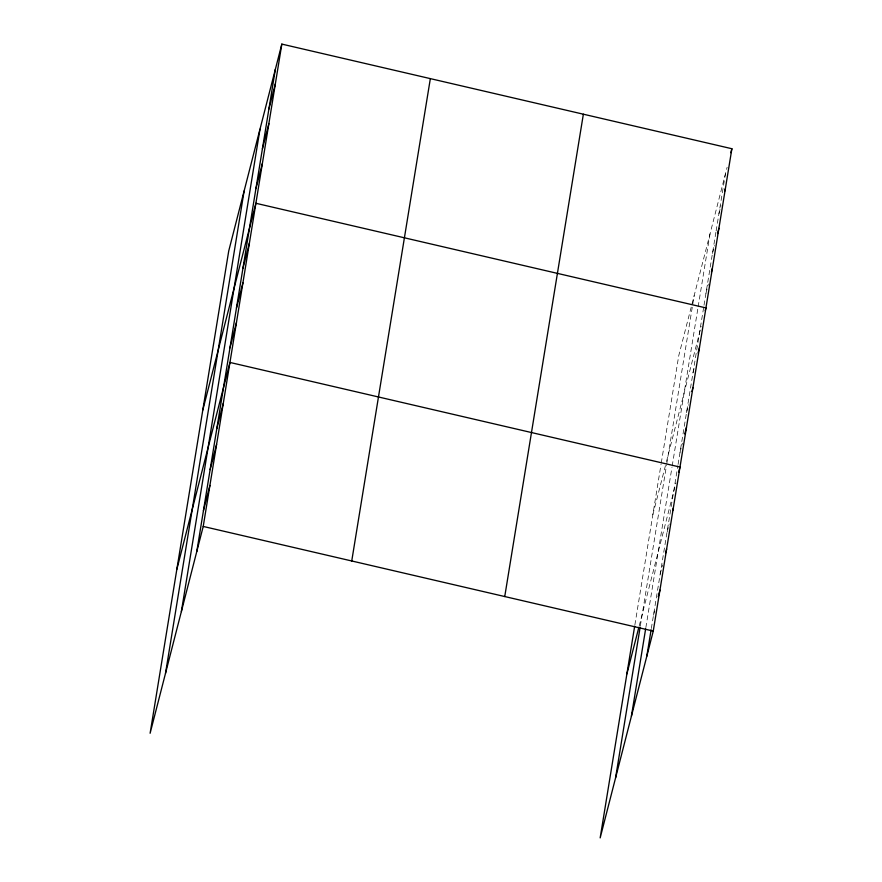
<?xml version="1.0" encoding="UTF-8"?>
<svg xmlns="http://www.w3.org/2000/svg" width="882" height="882" viewBox="0 0 882 882"><rect width="100%" height="100%" fill="white"/><g stroke="black" fill="none" stroke-linecap="round" stroke-linejoin="round"><path stroke-width="0.66" stroke-dasharray="4.41 3.31" d="M634.897 624.82L661.048 464.318M661.268 462.995L678.776 355.556L727.121 167.271M640.343 625.856L666.494 465.387M666.715 464.064L694.167 295.602M645.856 627.576L671.974 467.295M672.194 465.972L697.927 308.127M698.136 306.793L710.032 233.84M651.335 628.469L677.861 465.718M678.071 464.395L703.803 306.539M704.012 305.216L715.908 232.264M716.129 230.93L725.423 173.897M718.929 213.687L720.98 205.738M712.447 253.487L714.486 245.538M705.964 293.276L708.345 284.004M652.834 514.724L666.175 462.774M666.516 461.44L701.179 326.45M692.987 372.865L694.696 366.239M686.505 412.655L688.544 404.706M680.022 452.455L682.403 443.183M639.207 625.944L675.91 482.972M667.189 531.923L669.229 523.974M660.166 574.248L662.547 564.976M653.485 615.25L654.852 609.947"/><path stroke-width="1.32" d="M165.507 673.33L244.127 190.975M181.372 611.568L259.981 129.213M196.763 551.625L275.371 69.27M281.832 44.1L228.736 250.929L150.116 733.273L203.224 526.444L281.832 44.1L731.884 148.727L653.264 631.071L600.168 837.9L634.676 626.154M351.742 560.974L430.35 78.63M504.747 596.552L583.366 114.197M615.559 777.957L640.134 627.179M631.413 716.195L645.635 628.899M646.804 656.241L651.114 629.792M268.889 109.07L275.349 83.889M262.406 148.86L268.867 123.689M255.912 188.649L262.384 163.479M202.794 410.097L255.89 203.279L705.942 307.906L705.258 310.552M242.947 268.238L249.408 243.068M236.464 308.038L242.925 282.857M229.97 347.828L236.431 322.658M176.852 569.276L229.948 362.447L680 467.074L678.633 472.377M216.807 428.619L223.267 403.449M210.125 469.621L216.586 444.451M203.444 510.623L209.905 485.453M730.858 152.696L731.884 148.727M724.717 191.174L725.401 188.516M717.551 233.609L718.907 228.317M711.41 272.086L712.424 268.106M698.092 352.998L699.459 347.695M691.951 391.465L692.965 387.485M684.785 433.911L686.483 427.285M626.893 673.903L638.866 627.278M672.635 510.722L673.319 508.076M665.612 553.047L666.627 549.078M658.248 596.695L659.945 590.08M203.224 526.444L653.264 631.071"/></g></svg>
